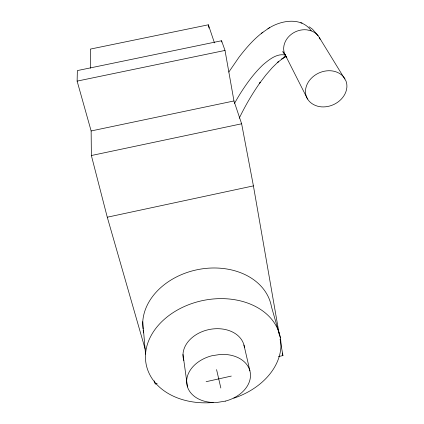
<?xml version="1.0" encoding="UTF-8"?>
<svg xmlns="http://www.w3.org/2000/svg" width="424" height="424" viewBox="0 0 424 424"><rect width="100%" height="100%" fill="white"/><g stroke="black" fill="none" stroke-linecap="round" stroke-linejoin="round"><path stroke-width="0.64" d="M145.188 349.159L107.272 217.21L91.367 155.523L91.139 130.958L77.12 81.111L77.359 70.591L221.561 40.752L225.012 50.435L233.963 100.965L241.632 123.787L253.414 185.882L279.411 335.336M239.221 118.238C245.263 105.693 252.333 93.651 260.325 82.256L259.668 83.183L265.901 74.984L272.187 67.75L278.441 61.618L277.232 62.789L283.259 57.971L281.759 59.047L286.428 56.244M228.843 72.027L238.977 57.261C246.031 48.119 253.626 39.199 262.917 32.251M267.915 28.79C280.359 20.267 301.512 16.499 311.243 30.851C314.55 32.081 317.481 34.365 319.261 37.439L345.958 80.936A18.545 16.107 -31 0 1 346.859 87.487C346.143 95.055 340.509 101.363 333.81 104.5A23.044 20.066 -30.9 0 1 323.708 106.912C316.792 107.171 309.324 103.742 306.573 97.091M261.396 33.305L269.547 27.655M286.163 56.376L283.852 57.24L285.718 56.546M157.15 383.619L155.216 384.049L154.304 380.879M278.414 356.573L282.93 355.566L280.094 339.248M206.128 381.701L231.303 376.077M107.272 217.21L253.414 185.882M91.367 155.523L241.632 123.787M91.139 130.958L233.963 100.965M77.12 81.111L225.012 50.435M214.459 42.904L208.375 24.793L90.37 49.099L90.55 68.2M300.78 22.822L302.052 22.997M285.644 55.141C277.073 53 269.298 59.519 263.156 64.66C254.395 72.891 247.256 82.653 240.8 92.75A108.173 37.831 -69 0 0 234.509 103.382M311.243 30.851L306.828 29.834L304.49 29.717A20.675 18.524 -33.1 0 0 295.178 31.922C289.014 34.863 284.022 40.916 283.677 47.912A16.695 14.994 -33.1 0 0 284.737 53.949L307.559 99.041M309.059 26.739L312.504 29.214L318.117 35.738M284.006 53.334L282.808 51.638L286.841 57.425M345.025 78.954C341.797 73.326 335.114 70.58 328.817 70.723A22.949 19.923 -30.5 0 0 318.477 73.182C311.698 76.389 306.011 82.876 305.492 90.582A18.534 16.128 -30.4 0 0 306.573 97.091M284.737 53.949L285.659 55.761M319.261 37.439L320.141 39.278M280.412 337.986L271.455 306.759A65.227 50.17 -11.7 0 0 199.905 269.214A65.227 50.17 -11.7 0 0 142.983 329.019M282.22 353.054L282.93 355.566M216.569 369.606L220.84 388.018M243.954 345.03L249.906 370.846M208.375 24.793L208.979 28.042M221.561 40.752L221.789 42.04M182.993 354.453L187.498 386.937M142.766 321.684L145.527 354.188M143.678 332.925A65.227 50.17 -11.7 0 1 143.174 330.333M213.224 402.482A68.412 51.267 -11.9 0 1 151.336 335.193A68.412 51.267 -11.9 0 1 263.707 311.672A68.412 51.267 -11.9 0 1 233.863 398.163M183.825 360.495A31.074 23.272 -11.9 0 1 208.767 329.612A31.074 23.272 -11.9 0 1 244.415 347.415M225.319 401.131L217.173 402.434A32.251 23.633 -12.1 0 1 186.756 383.519A32.251 23.633 -12.1 0 1 211.862 355.752L220.332 354.438A32.251 23.633 -12.1 0 1 250.393 373.491A32.251 23.633 -12.1 0 1 225.319 401.131"/></g></svg>
